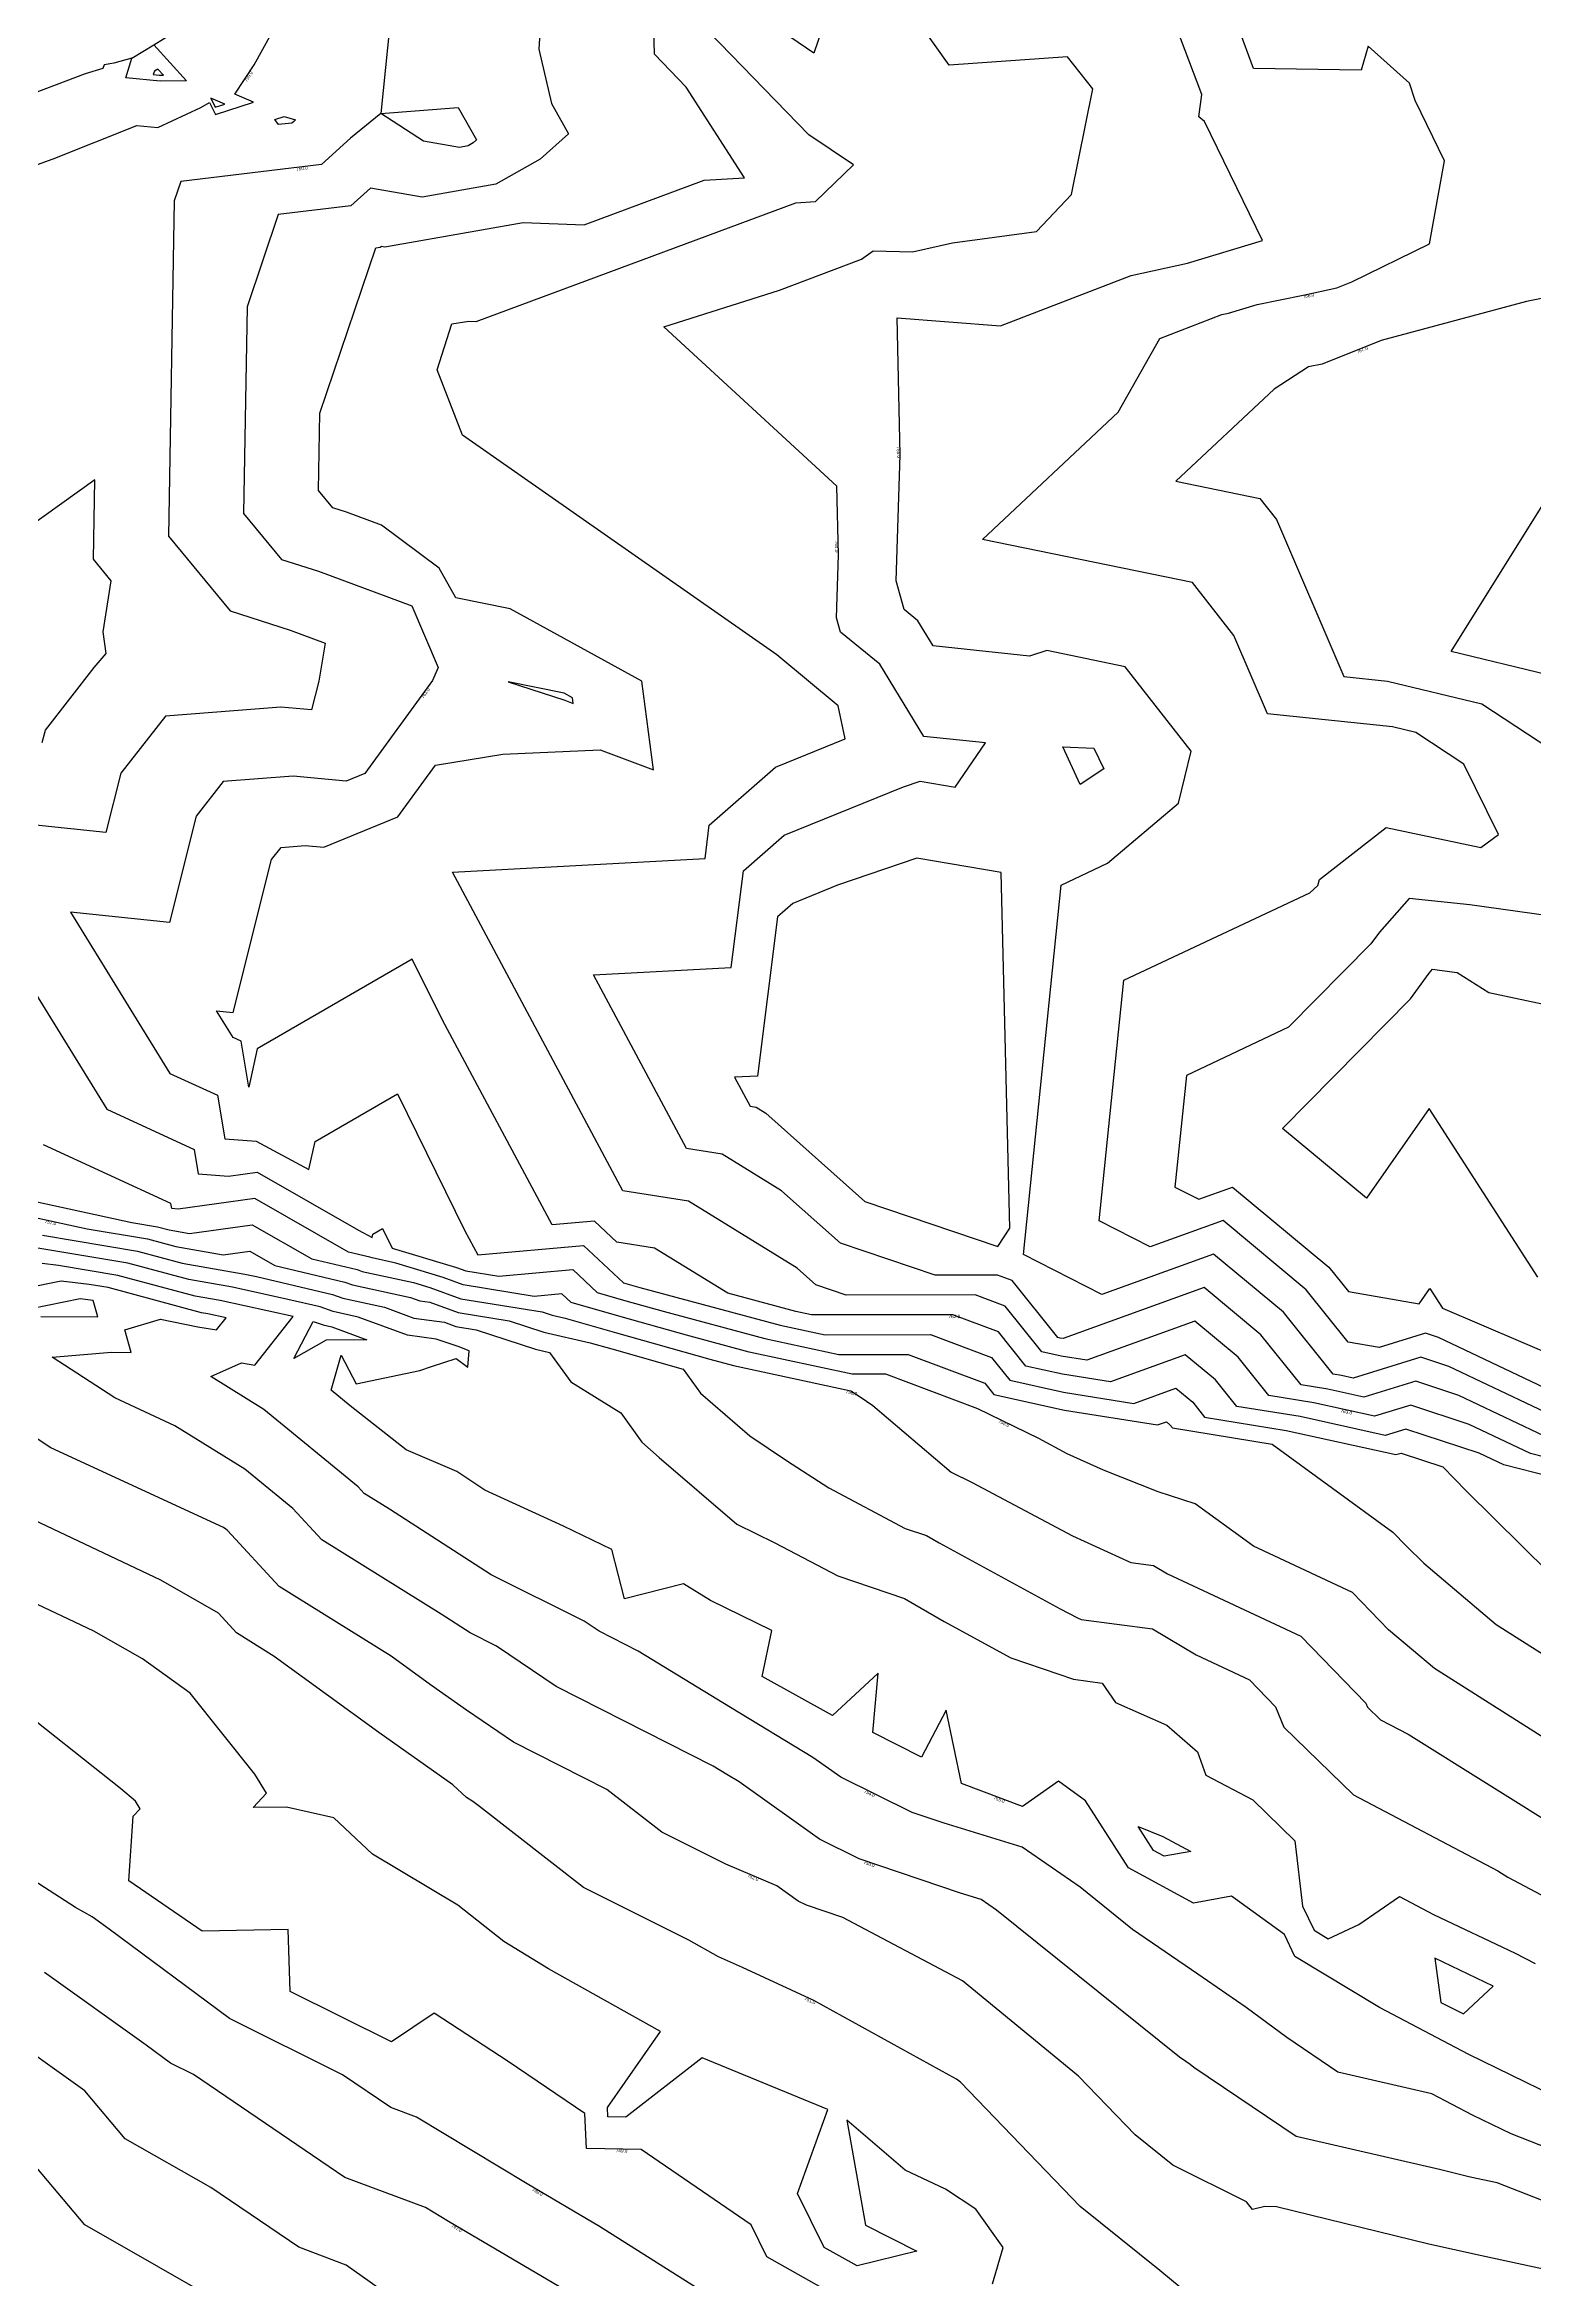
# Model space of a CAD drawing. Extents: x 1684434 to 1702565, y 997334 to 1000228.
# Drawn here: x 1699495.8 to 1699718.4, y 999128.5 to 999462.5 of the extents above; entities that cross this region are included whole.
import ezdxf

# ---------------------------------------------------------------- set-up
doc = ezdxf.new("R2010")
doc.units = 0
doc.layers.add('Default', color=7, linetype='Continuous')

msp = doc.modelspace()

# ---------------------------------------------------------------- linework, layer by layer
at = {"layer": 'Default'}
for points in [[(1699466.94, 999434.49), (1699497.03, 999445.41), (1699509.52, 999450.37), (1699512.66, 999450.07), (1699519.1, 999453.06), (1699520.4, 999453.81), (1699521.28, 999452.01), (1699527, 999453.9), (1699524.21, 999455.07), (1699527.06, 999459.45), (1699536.63, 999476.77)], [(1699727.91, 999246.64), (1699713.83, 999250.23), (1699710.16, 999251.97), (1699699.21, 999255.59), (1699696.11, 999254.64), (1699683.38, 999257.45), (1699673.92, 999258.99), (1699670.73, 999262.97), (1699666.23, 999266.71), (1699655.03, 999262.67), (1699647.86, 999263.82), (1699642.4, 999265.01), (1699638.3, 999270.12), (1699631.5, 999272.67), (1699610.38, 999272.65), (1699608.05, 999273.15), (1699597.87, 999275.88), (1699586.93, 999282.64), (1699581.3, 999283.52), (1699577.95, 999286.67), (1699571.62, 999286.1), (1699555.2, 999316.7), (1699550.71, 999325.8), (1699527.55, 999312.39), (1699526.27, 999306.67), (1699525.12, 999313.54), (1699523.93, 999314.09), (1699521.45, 999318.11), (1699523.92, 999317.85), (1699529.69, 999340.73), (1699531.09, 999342.52), (1699534.72, 999342.81), (1699537.48, 999342.55), (1699548.54, 999347.07), (1699554.16, 999354.79), (1699564.22, 999356.44), (1699578.78, 999357.09), (1699586.76, 999354.12), (1699584.99, 999367.37), (1699565.32, 999378.16), (1699557.23, 999379.82), (1699554.73, 999384.24), (1699546.13, 999390.68), (1699540.9, 999392.61), (1699538.82, 999393.27), (1699536.7, 999395.85), (1699536.9, 999407.42), (1699545.25, 999432.1), (1699545.93, 999432.19), (1699546.12, 999432.35), (1699546.6, 999432.27), (1699567.3, 999435.91), (1699576.4, 999435.56), (1699594.32, 999442.22), (1699600.34, 999442.55), (1699591.66, 999456.13), (1699586.89, 999461.05), (1699586.68, 999471.01)], [(1699613.82, 999470.26), (1699610.73, 999461.2), (1699607.27, 999463.54)], [(1699547.71, 999468.88), (1699546.03, 999452.17), (1699557.59, 999453.07), (1699560.32, 999448.23), (1699559.82, 999447.79), (1699559.04, 999447.35), (1699557.75, 999447.12), (1699552.37, 999448.05), (1699546.03, 999452.17), (1699541.46, 999448.48), (1699537.12, 999444.57), (1699516.11, 999442.04), (1699515.13, 999439.14), (1699514.27, 999389.01), (1699523.49, 999377.85), (1699532.48, 999374.99), (1699537.71, 999373.05), (1699536.72, 999367.34), (1699535.64, 999363.07), (1699531.06, 999363.49), (1699513.81, 999362.15), (1699507.16, 999353.61), (1699504.92, 999344.73), (1699477.76, 999347.59), (1699505.04, 999303.4), (1699518.12, 999297.39), (1699518.73, 999293.76), (1699523.24, 999293.4), (1699527.54, 999293.99), (1699542.66, 999285.33), (1699544.7, 999284.24), (1699544.81, 999284.73), (1699546.26, 999285.57), (1699547.7, 999282.64), (1699557.31, 999279.73), (1699558.7, 999279.23), (1699563.62, 999278.42), (1699574.7, 999279.42), (1699578.35, 999275.99), (1699582.63, 999274.76), (1699588.22, 999273.19), (1699603.38, 999269.12), (1699614.44, 999266.74), (1699624.82, 999266.75), (1699636.26, 999262.45), (1699637.62, 999260.75), (1699648.2, 999258.44), (1699662.09, 999256.22), (1699663.41, 999256.69), (1699663.94, 999256.25), (1699664.32, 999255.78), (1699679.24, 999253.35), (1699697.24, 999240.2), (1699699.23, 999238.14), (1699701.86, 999235.56), (1699712.7, 999226.41), (1699727.11, 999217.3)], [(1699569.92, 999466.71), (1699569.63, 999461.82), (1699571.49, 999453.69), (1699574.06, 999449.14), (1699569.83, 999445.37), (1699563.17, 999441.63), (1699552.18, 999439.69), (1699544.47, 999441.03), (1699541.53, 999438.38), (1699530.68, 999437.07), (1699526.01, 999423.28), (1699525.49, 999392.43), (1699531.16, 999385.56), (1699536.69, 999383.8), (1699550.63, 999378.63), (1699554.6, 999369.42), (1699553.73, 999367.46), (1699543.6, 999353.54), (1699540.84, 999352.41), (1699532.89, 999353.15), (1699522.45, 999352.34), (1699518.42, 999347.17), (1699514.42, 999331.29), (1699499.61, 999332.85), (1699514.49, 999308.75), (1699521.62, 999305.47), (1699522.71, 999298.97), (1699527.36, 999298.6), (1699535.25, 999294.37), (1699536.18, 999298.56), (1699548.48, 999305.68), (1699558.58, 999285.21), (1699560.5, 999281.62), (1699576.32, 999283.05), (1699582.26, 999277.46), (1699583.33, 999277.16), (1699584.73, 999276.77), (1699605.71, 999271.14), (1699612.41, 999269.69), (1699628.16, 999269.71), (1699637.28, 999266.29), (1699640.01, 999262.88), (1699648.03, 999261.13), (1699658.56, 999259.44), (1699664.82, 999261.7), (1699667.34, 999259.61), (1699669.12, 999257.39), (1699681.31, 999255.4), (1699697.71, 999251.77), (1699698.48, 999252.01), (1699704.71, 999249.95), (1699708.19, 999246.35), (1699720.67, 999234.08)], [(1699731.47, 999248.46), (1699717.82, 999251.94), (1699708.64, 999256.3), (1699699.95, 999259.18), (1699694.51, 999257.5), (1699685.46, 999259.5), (1699678.73, 999260.6), (1699674.12, 999266.33), (1699667.64, 999271.72), (1699651.5, 999265.9), (1699647.69, 999266.51), (1699644.79, 999267.14), (1699639.33, 999273.95), (1699634.84, 999275.63), (1699615.53, 999275.61), (1699611.01, 999277.13), (1699608.21, 999279.63), (1699591.98, 999289.65), (1699582.19, 999291.2), (1699556.71, 999338.83), (1699594.46, 999340.84), (1699595.09, 999345.84), (1699604.98, 999354.5), (1699615.4, 999358.73), (1699614.36, 999363.68), (1699605.17, 999371.3), (1699558.19, 999404.14), (1699554.43, 999413.86), (1699556.61, 999420.74), (1699559.17, 999421.13), (1699560.24, 999421.09), (1699608.02, 999438.85), (1699610.95, 999439.01), (1699616.64, 999444.5), (1699609.98, 999448.99), (1699593.4, 999466.09)], [(1699721.81, 999253.66), (1699707.13, 999260.62), (1699700.68, 999262.76), (1699692.92, 999260.36), (1699687.53, 999261.55), (1699683.53, 999262.2), (1699677.52, 999269.7), (1699669.05, 999276.73), (1699647.97, 999269.13), (1699647.52, 999269.2), (1699647.18, 999269.27), (1699640.35, 999277.78), (1699638.19, 999278.59), (1699628.86, 999278.58), (1699614.69, 999283.37), (1699605.89, 999291.2), (1699597.04, 999296.67), (1699591.7, 999297.51), (1699577.8, 999323.49), (1699598.38, 999324.59), (1699600.19, 999338.99), (1699606.28, 999344.32), (1699624.14, 999351.57), (1699626.63, 999352.43), (1699631.86, 999351.53), (1699636.37, 999358.13), (1699627.14, 999359.11), (1699620.6, 999369.89), (1699614.69, 999374.67), (1699614.09, 999376.82), (1699614.4, 999386.25), (1699614.17, 999396.47), (1699588.31, 999420.32), (1699605.6, 999425.8), (1699617.86, 999430.42), (1699619.58, 999431.64), (1699625.44, 999431.51), (1699631.43, 999432.86), (1699644, 999434.53), (1699649.21, 999440.07), (1699652.41, 999455.86), (1699648.64, 999460.66), (1699630.92, 999459.42), (1699625.16, 999467.52)], [(1699512.09, 999462.44), (1699516.98, 999457.04), (1699513.04, 999457.02), (1699507.91, 999457.51), (1699508.82, 999460.44), (1699506.12, 999459.7), (1699504.65, 999459.47), (1699504.48, 999458.93), (1699501.81, 999458.09), (1699491.29, 999454.14)], [(1699508.82, 999460.44), (1699512.09, 999462.44), (1699514.96, 999464.25)], [(1699725.8, 999255.37), (1699705.61, 999264.95), (1699701.41, 999266.34), (1699691.32, 999263.22), (1699689.6, 999263.6), (1699688.33, 999263.81), (1699680.91, 999273.06), (1699670.46, 999281.73), (1699653.77, 999275.72), (1699642.06, 999281.69), (1699647.68, 999336.89), (1699654.62, 999340.16), (1699665.21, 999349.1), (1699667.1, 999356.9), (1699657.26, 999369.52), (1699645.55, 999371.92), (1699642.97, 999371.07), (1699635.01, 999371.94), (1699628.55, 999372.63), (1699626.27, 999376.37), (1699624.22, 999378.04), (1699623.02, 999382.35), (1699623.63, 999401.2), (1699623.17, 999421.64), (1699638.61, 999420.43), (1699658.14, 999427.96), (1699666.54, 999429.83), (1699677.75, 999433.22), (1699669.09, 999450.99), (1699668.24, 999451.68), (1699668.7, 999455.04), (1699665.54, 999463.46)], [(1699729.78, 999257.08), (1699704.09, 999269.27), (1699702.14, 999269.92), (1699695.22, 999267.78), (1699690.59, 999268.58), (1699684.3, 999276.42), (1699671.87, 999286.74), (1699661, 999282.82), (1699653.38, 999286.72), (1699657.04, 999322.66), (1699684.82, 999335.75), (1699686.06, 999336.8), (1699686.29, 999337.71), (1699696.24, 999345.5), (1699710.41, 999342.51), (1699713.04, 999344.46), (1699707.84, 999354.97), (1699700.71, 999359.67), (1699697.19, 999360.52), (1699678.53, 999362.48), (1699673.48, 999374.2), (1699667.33, 999382.09), (1699635.95, 999388.51), (1699656.2, 999407.55), (1699662.44, 999418.58), (1699671.7, 999422.14), (1699672.69, 999422.36), (1699676.98, 999423.66), (1699683.84, 999425.05), (1699688.89, 999426.14), (1699691.12, 999427.03), (1699702.75, 999432.73), (1699704.99, 999445.1), (1699700.61, 999454.13), (1699699.73, 999456.71), (1699693.57, 999462.23), (1699692.54, 999458.65), (1699676.44, 999458.91), (1699674.16, 999464.98)], [(1699512.7, 999458.83), (1699512.16, 999458.5), (1699512, 999458.01), (1699512.86, 999457.93), (1699513.52, 999457.93), (1699512.7, 999458.83)], [(1699520.58, 999454.48), (1699521.24, 999453.13), (1699522.67, 999453.6), (1699520.58, 999454.48)], [(1699532.72, 999450.76), (1699530.73, 999450.52), (1699530.19, 999451.28), (1699531.57, 999451.73), (1699533.28, 999451.24), (1699532.99, 999451), (1699532.72, 999450.76)], [(1699727.93, 999426.23), (1699717.22, 999424.1), (1699695.53, 999418.27), (1699686.67, 999414.75), (1699684.66, 999414.32), (1699679.5, 999411.01), (1699664.84, 999397.22), (1699677.39, 999394.65), (1699679.85, 999391.5), (1699689.95, 999368.06), (1699696.44, 999367.38), (1699710.55, 999363.98), (1699727.52, 999352.8)], [(1699720.38, 999368.3), (1699705.95, 999371.77), (1699726.27, 999404.31)], [(1699495.42, 999358.18), (1699495.9, 999360.05), (1699503.17, 999369.39), (1699504.95, 999371.49), (1699504.52, 999374.71), (1699505.72, 999382.37), (1699503.06, 999385.59), (1699503.27, 999397.43), (1699493.04, 999390.13)], [(1699573.42, 999365.54), (1699565.03, 999367.27), (1699573.52, 999364.5), (1699574.77, 999364.04), (1699574.65, 999364.87), (1699573.42, 999365.54)], [(1699650.52, 999351.89), (1699647.94, 999357.53), (1699652.54, 999357.35), (1699654.05, 999354.28), (1699650.52, 999351.89)], [(1699638.7, 999338.78), (1699626.13, 999340.93), (1699614.28, 999336.86), (1699607.59, 999334.14), (1699605.3, 999332.14), (1699602.31, 999308.34), (1699598.88, 999308.16), (1699601.2, 999303.83), (1699602.09, 999303.69), (1699603.56, 999302.78), (1699618.36, 999289.6), (1699638.22, 999282.9), (1699640, 999285.64), (1699638.7, 999338.78)], [(1699727.64, 999331.31), (1699708.78, 999333.92), (1699699.71, 999334.9), (1699695.26, 999329.84), (1699693.97, 999328.08), (1699681.67, 999315.63), (1699666.39, 999308.43), (1699664.69, 999291.74), (1699668.24, 999289.93), (1699673.28, 999291.75), (1699687.7, 999279.78), (1699690.62, 999276.14), (1699701.16, 999274.31), (1699702.76, 999276.6), (1699704.67, 999273.64), (1699733.81, 999261.22)], [(1699718.94, 999278.31), (1699702.68, 999303.52), (1699693.3, 999290.1), (1699680.74, 999300.53), (1699699.88, 999319.91), (1699702.66, 999323.71), (1699703.18, 999324.3), (1699704.24, 999324.19), (1699706.86, 999323.83), (1699711.58, 999320.85), (1699734.82, 999315.92)], [(1699730.59, 999202.65), (1699703.46, 999219.81), (1699696.61, 999225.59), (1699691.21, 999231.17), (1699676.42, 999238.08), (1699667.71, 999244.4), (1699662.19, 999246.24), (1699653.99, 999249.45), (1699648.6, 999251.91), (1699644.33, 999254.19), (1699635.23, 999258.62), (1699621.48, 999263.79), (1699616.47, 999263.78), (1699601.04, 999267.11), (1699591.71, 999269.61), (1699581.94, 999272.37), (1699574.44, 999274.51), (1699573.07, 999275.8), (1699568.92, 999275.42), (1699558.33, 999277.16), (1699555.33, 999278.24), (1699548.25, 999280.39), (1699544.7, 999281.16), (1699544.35, 999281.28), (1699541.19, 999282.02), (1699527.17, 999290.06), (1699515.7, 999288.47), (1699514.75, 999288.55), (1699514.62, 999289.31), (1699495.59, 999298.06)], [(1699486.07, 999289.01), (1699502.11, 999285.53), (1699511.14, 999284.01), (1699515.37, 999282.87), (1699522.45, 999281.63), (1699526.43, 999282.18), (1699530.19, 999280.02), (1699540.64, 999277.57), (1699541.78, 999277.16), (1699550.46, 999275.27), (1699551.86, 999274.76), (1699553.31, 999274.56), (1699557.58, 999273.01), (1699565.19, 999271.77), (1699570.35, 999270.07), (1699577.3, 999268.5), (1699580.54, 999267.58), (1699591.2, 999264.57), (1699593.78, 999260.96), (1699601.14, 999254.57), (1699606.63, 999250.89), (1699612.94, 999246.8), (1699624.39, 999240.76), (1699627.57, 999239.7), (1699629.45, 999238.59), (1699647.53, 999228.75), (1699650.12, 999227.37), (1699650.67, 999227.12), (1699661.32, 999225.76), (1699667.85, 999221.84), (1699675.83, 999218.11), (1699679.71, 999214.1), (1699680.96, 999211.03), (1699691.38, 999200.96), (1699712.94, 999189.58), (1699714.46, 999188.63), (1699727.71, 999181.61)], [(1699491.65, 999290.19), (1699508.79, 999286.47), (1699512.61, 999285.83), (1699514.4, 999285.35), (1699517.4, 999284.82), (1699526.8, 999286.12), (1699535.69, 999281.02), (1699542.49, 999279.42), (1699543.24, 999279.16), (1699550.89, 999277.5), (1699553.35, 999276.75), (1699557.96, 999275.08), (1699570.12, 999273.09), (1699571.6, 999272.61), (1699573.58, 999272.16), (1699581.24, 999269.97), (1699595.2, 999266.04), (1699598.7, 999265.1), (1699616.25, 999261.31), (1699617.63, 999260.39), (1699619.56, 999259.13), (1699631.23, 999249.14), (1699634.39, 999247.6), (1699649.36, 999239.64), (1699658.1, 999235.64), (1699661.49, 999235.21), (1699663.57, 999233.96), (1699683.52, 999224.64), (1699693.21, 999214.63), (1699693.45, 999214.04), (1699695.43, 999212.14), (1699699.52, 999209.98), (1699723.73, 999194.84)], [(1699721.24, 999155.94), (1699708.61, 999162.14), (1699695.24, 999169.15), (1699682.61, 999176.8), (1699681.04, 999180.09), (1699673.12, 999185.81), (1699667.44, 999184.75), (1699657.75, 999190.04), (1699651.3, 999200.06), (1699647.26, 999202.96), (1699641.89, 999199.19), (1699632.79, 999202.62), (1699630.49, 999213.61), (1699626.82, 999206.55), (1699619.54, 999210.27), (1699620.32, 999219.12), (1699613.51, 999212.78), (1699603.01, 999218.62), (1699604.43, 999225.51), (1699595.3, 999229.97), (1699591.23, 999232.46), (1699582.42, 999230.21), (1699580.52, 999237.62), (1699573.33, 999241.09), (1699561.53, 999246.47), (1699557.35, 999249.23), (1699549.77, 999252.51), (1699541.45, 999259.05), (1699538.58, 999261.41), (1699540.09, 999266.62), (1699542.33, 999262.36), (1699551.83, 999264.33), (1699553.59, 999264.96), (1699557.28, 999266.13), (1699559.02, 999264.85), (1699559.22, 999267.3), (1699557.58, 999267.94), (1699554.27, 999269.03), (1699549.99, 999269.63), (1699542.63, 999272.34), (1699538.86, 999273.16), (1699536.92, 999273.85), (1699532.11, 999274.98), (1699523.83, 999276.78), (1699517.3, 999277.93), (1699508.19, 999280.37), (1699493.25, 999282.89)], [(1699495.43, 999284.59), (1699509.66, 999282.19), (1699516.33, 999280.4), (1699525.67, 999278.76), (1699527.41, 999278.38), (1699538.78, 999275.71), (1699540.32, 999275.16), (1699546.55, 999273.81), (1699550.92, 999272.19), (1699555.5, 999271.56), (1699557.21, 999270.94), (1699560.25, 999270.44), (1699569.11, 999267.53), (1699571.23, 999267.05), (1699574.42, 999262.64), (1699581.86, 999258.01), (1699584.99, 999253.62), (1699587.62, 999251.34), (1699599.23, 999241.37), (1699604.91, 999238.6), (1699614.3, 999233.65), (1699624.28, 999230.3), (1699630.19, 999226.82), (1699640.15, 999221.4), (1699649.52, 999218.23), (1699653.81, 999217.62), (1699655.79, 999214.75), (1699663.47, 999211.33), (1699668.04, 999207.34), (1699669.3, 999203.88), (1699676.34, 999200.18), (1699682.62, 999194.04), (1699683.74, 999184.32), (1699685.47, 999180.7), (1699687.57, 999179.43), (1699692.15, 999181.54), (1699698.26, 999185.75), (1699703.32, 999183.08), (1699715.55, 999177.28), (1699718.5, 999175.72)], [(1699724.96, 999146.37), (1699714.91, 999150.27), (1699709.17, 999153.08), (1699703.1, 999156.26), (1699689.03, 999159.51), (1699681.39, 999164.68), (1699675.34, 999169.18), (1699668.09, 999174.13), (1699658.32, 999180.83), (1699650.51, 999187.12), (1699641.86, 999193.13), (1699630.22, 999196.68), (1699625.41, 999198.32), (1699614.74, 999203.56), (1699610.56, 999206.53), (1699598.25, 999214.01), (1699584.49, 999222.42), (1699578.63, 999225.39), (1699576.4, 999226.91), (1699562.5, 999233.82), (1699547.29, 999243.63), (1699543.53, 999245.97), (1699542.62, 999246.95), (1699528.5, 999258.52), (1699520.59, 999263.46), (1699525.21, 999265.47), (1699527.16, 999265.15), (1699532.89, 999272.43), (1699522, 999274.8), (1699518.27, 999275.45), (1699506.72, 999278.56), (1699497.84, 999280.05), (1699495.4, 999280.32)], [(1699727.01, 999137.45), (1699712.84, 999142.94), (1699709.74, 999143.61), (1699708.63, 999143.86), (1699704.22, 999144.93), (1699682.81, 999149.87), (1699667.53, 999160.21), (1699666.97, 999160.63), (1699666.29, 999161.09), (1699665.38, 999161.72), (1699638.02, 999183.71), (1699635.72, 999185.31), (1699632.63, 999186.26), (1699617.51, 999191.39), (1699611.56, 999194.31), (1699599.55, 999202.86), (1699597.72, 999203.96), (1699595.68, 999205.21), (1699572.23, 999217.11), (1699563.31, 999223.17), (1699559.35, 999225.14), (1699555.02, 999227.93), (1699537.17, 999239.02), (1699532.85, 999243.71), (1699525.68, 999249.59), (1699515.23, 999256.1), (1699506.26, 999260.25), (1699496.91, 999266.36), (1699505.75, 999267.08), (1699508.69, 999267.06), (1699507.73, 999270.44), (1699513.08, 999272.03), (1699518.67, 999270.86), (1699521.46, 999270.4), (1699522.89, 999272.23), (1699520.17, 999272.82), (1699519.23, 999272.98), (1699505.24, 999276.74), (1699502.42, 999277.22), (1699498.24, 999277.68), (1699493.05, 999276.64)], [(1699495.22, 999272.44), (1699503.69, 999272.38), (1699503, 999274.82), (1699501.08, 999275.04), (1699493.73, 999273.57)], [(1699537.83, 999268.88), (1699533, 999266.15), (1699535.91, 999271.69), (1699537.4, 999271.16), (1699538.71, 999270.87), (1699543.94, 999268.95), (1699537.83, 999268.88)], [(1699726.44, 999128.61), (1699710.32, 999132.11), (1699702.64, 999133.81), (1699679.84, 999139.37), (1699678.11, 999139.43), (1699676.26, 999138.96), (1699675.4, 999140.12), (1699664.37, 999145.62), (1699658.72, 999150.13), (1699650.29, 999158.91), (1699632.94, 999173.13), (1699615.03, 999182.62), (1699609.6, 999184.47), (1699608.38, 999185.07), (1699605.2, 999187.33), (1699597.56, 999190.58), (1699587.99, 999195.37), (1699579.79, 999201.74), (1699565.83, 999208.82), (1699558.83, 999213.58), (1699553.44, 999217.4), (1699547.57, 999221.67), (1699530.81, 999232.08), (1699523.09, 999240.46), (1699522.85, 999240.66), (1699522.51, 999240.87), (1699496.69, 999252.78), (1699487.26, 999258.95)], [(1699668.79, 999124.57), (1699662.44, 999129.88), (1699650.5, 999139.41), (1699632.65, 999157.98), (1699632.06, 999158.46), (1699630.93, 999159.06), (1699610.73, 999170.19), (1699600.08, 999175.16), (1699596.49, 999176.72), (1699592.03, 999179.22), (1699576.32, 999187.09), (1699560.75, 999199.18), (1699559.78, 999199.94), (1699558.81, 999200.52), (1699556.76, 999202.45), (1699545.7, 999210.27), (1699530.09, 999221.63), (1699524.45, 999225.14), (1699521.75, 999228.07), (1699513.12, 999233), (1699489.46, 999244.24)], [(1699637.43, 999127.89), (1699639, 999133.29), (1699634.93, 999139.02), (1699630.41, 999142.03), (1699624.35, 999144.84), (1699615.63, 999152.32), (1699618.43, 999136.64), (1699626.11, 999132.75), (1699617.19, 999130.54), (1699612.27, 999133.31), (1699608.29, 999141.38), (1699612.81, 999153.94), (1699594.03, 999161.63), (1699582.61, 999152.77), (1699579.95, 999152.83), (1699579.88, 999154.23), (1699587.81, 999165.55), (1699571.06, 999174.96), (1699564.41, 999179.03), (1699557.53, 999184.43), (1699544.78, 999192.08), (1699538.99, 999197.51), (1699531.9, 999199.09), (1699526.92, 999199.06), (1699528.91, 999201.17), (1699527.2, 999204.03), (1699517.51, 999216.13), (1699510.37, 999221.26), (1699503.14, 999225.39), (1699492.8, 999230.3)], [(1699620.92, 999122.19), (1699603.68, 999131.89), (1699601.33, 999136.67), (1699584.9, 999147.93), (1699576.76, 999148.11), (1699576.5, 999153.34), (1699565.05, 999161.11), (1699553.98, 999168.31), (1699547.61, 999164.02), (1699532.47, 999171.54), (1699532.16, 999180.79), (1699519.29, 999180.58), (1699508.37, 999188.07), (1699509.02, 999197.77), (1699510.02, 999198.84), (1699509.33, 999199.99), (1699507.09, 999201.86), (1699490.53, 999215.04)], [(1699594.95, 999126.17), (1699578.67, 999136.44), (1699567.87, 999142.79), (1699551.32, 999152.77), (1699547.48, 999154.21), (1699540.28, 999159.1), (1699523.38, 999167.5), (1699505.4, 999180.88), (1699502.87, 999182.69), (1699500.4, 999184.11), (1699480.8, 999196.71)], [(1699663.1, 999191.75), (1699661.49, 999192.63), (1699659.18, 999196.23), (1699662.86, 999194.71), (1699667.08, 999192.49), (1699663.1, 999191.75)], [(1699712.24, 999172.37), (1699703.51, 999176.51), (1699704.44, 999169.9), (1699707.79, 999168.2), (1699712.24, 999172.37)], [(1699583.14, 999121.29), (1699556.14, 999137.17), (1699552.67, 999139.26), (1699540.61, 999143.77), (1699518, 999159.14), (1699514.58, 999160.83), (1699510.95, 999163.53), (1699495.75, 999174.37)], [(1699549.22, 999124.75), (1699540.84, 999130.67), (1699533.73, 999133.33), (1699520.6, 999142.25), (1699507.82, 999149.54), (1699501.78, 999156.69), (1699488.64, 999166.06)], [(1699523.9, 999124.05), (1699501.75, 999136.68), (1699487.63, 999153.4)]]:
    msp.add_lwpolyline(points, dxfattribs=at)

# ---------------------------------------------------------------- texts
for s, rotation, p in [(' 759.0', 56.941, (1699525.86, 999456.68)), (' 760.0', 6.8462, (1699533.19, 999443.59)), (' 766.0', 11.458, (1699683.65, 999424.5)), (' 767.0', 21.6532, (1699691.77, 999416.24)), (' 765.0', 271.2924, (1699623.1, 999402.61)), (' 764.0', 271.2924, (1699613.85, 999388.51)), (' 761.0', 53.977, (1699552.25, 999364.58)), (' 757.0', 347.7591, (1699495.56, 999286.44)), (' 762.0', 0.0619, (1699630.67, 999272.17)), (' 758.0', 347.8231, (1699615.26, 999261.01)), (' 759.0', 334.0031, (1699638.06, 999256.69)), (' 763.0', 347.5197, (1699689.22, 999258.16)), (' 754.0', 333.8457, (1699617.99, 999201.4)), (' 755.0', 339.3979, (1699637.33, 999200.38)), (' 752.0', 336.9604, (1699600.55, 999188.77)), (' 753.0', 341.2405, (1699617.91, 999190.73)), (' 751.0', 334.9736, (1699609.07, 999170.41)), (' 749.0', 358.6953, (1699580.93, 999147.52)), (' 748.0', 329.5475, (1699568.38, 999141.91)), (' 747.0', 329.5475, (1699556.29, 999136.5))]:
    msp.add_text(s, height=0.5, rotation=rotation, dxfattribs=at).set_placement(p)

doc.saveas('drawing.dxf')
